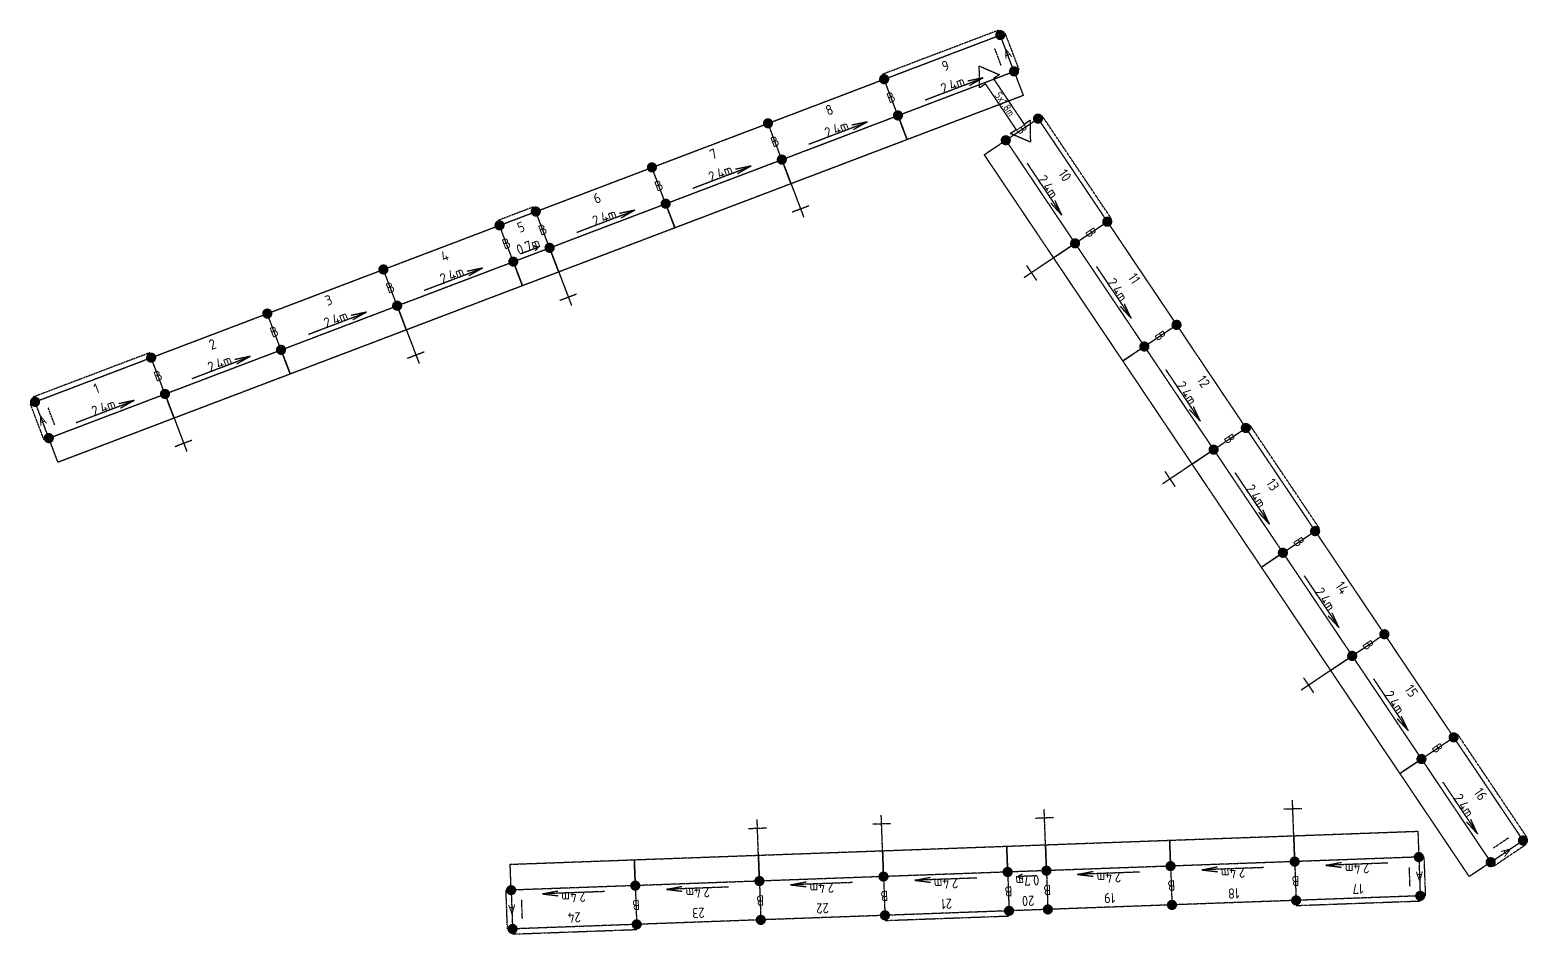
# Model space of a CAD drawing. Header units: millimetres. Extents: x 41901 to 106771, y -5832 to 21861.
# Drawn here: x 41901 to 71317, y -329 to 17418 of the extents above; entities that cross this region are included whole.
import ezdxf
from ezdxf.enums import TextEntityAlignment as Align

# ---------------------------------------------------------------- set-up
doc = ezdxf.new("R2010")
doc.units = ezdxf.units.MM
doc.linetypes.add('KwikScaf_DASHED', pattern=[3.75, 2.5, -1.25])
doc.linetypes.add('KwikScaf_Line', pattern=[1, 1, 0])
doc.layers.add('KwikScaf Schematic', color=7, linetype='CONTINUOUS')
doc.styles.add('KwikScaf ISO', font='isocp.shx')

msp = doc.modelspace()

# ---------------------------------------------------------------- linework, layer by layer
at = {"layer": 'KwikScaf Schematic', "color": 3, "linetype": 'KwikScaf_DASHED'}
for p, q in [((60918, 17411), (58638, 16545)), ((61047, 17353), (61318, 16641)), ((60838, 17060), (60966, 16721)), ((63138, 13709), (61777, 15733)), ((44246, 11078), (41965, 10212)), ((42178, 9371), (41907, 10083)), ((42387, 9664), (42259, 10003)), ((67219, 7636), (65858, 9660)), ((71300, 1563), (69939, 3587)), ((70939, 1561), (70639, 1359)), ((69272, 1185), (69300, 424)), ((71273, 1424), (70640, 999)), ((68980, 974), (68993, 613)), ((51277, -233), (51249, 529)), ((51570, -22), (51556, 340)), ((66766, 231), (69204, 320)), ((58693, -63), (61130, 26)), ((51381, -329), (53818, -240))]:
    msp.add_line(p, q, dxfattribs=at)
at = {"layer": 'KwikScaf Schematic', "color": 3, "linetype": 'KwikScaf_Line'}
for p, q in [((58674, 16452), (60954, 17318)), ((61224, 16605), (60954, 17318)), ((58944, 15739), (61224, 16605)), ((59480, 16045), (60621, 16478)), ((60621, 16478), (60319, 16414)), ((60621, 16478), (60352, 16325)), ((61224, 16605), (61405, 16130)), ((56394, 15585), (58674, 16452)), ((58944, 15739), (58674, 16452)), ((61405, 16130), (59125, 15264)), ((56664, 14873), (58944, 15739)), ((57200, 15179), (58340, 15612)), ((58340, 15612), (58039, 15548)), ((58340, 15612), (58072, 15459)), ((58944, 15739), (59125, 15264)), ((59125, 15264), (58944, 15739)), ((61062, 15253), (61694, 15678)), ((61694, 15678), (63055, 13653)), ((54114, 14719), (56394, 15585)), ((56664, 14873), (56394, 15585)), ((59125, 15264), (56845, 14398)), ((60640, 14969), (61062, 15253)), ((61062, 15253), (62422, 13228)), ((51834, 13853), (54114, 14719)), ((54384, 14007), (54114, 14719)), ((54384, 14007), (56664, 14873)), ((54920, 14313), (56060, 14746)), ((56060, 14746), (55758, 14682)), ((56060, 14746), (55792, 14593)), ((56664, 14873), (56845, 14398)), ((56845, 14398), (56664, 14873)), ((62001, 12945), (60640, 14969)), ((61481, 14800), (62161, 13787)), ((56845, 14398), (54565, 13532)), ((56845, 14398), (57093, 13744)), ((52104, 13141), (54384, 14007)), ((52640, 13447), (53780, 13880)), ((53780, 13880), (53478, 13816)), ((53780, 13880), (53512, 13727)), ((54384, 14007), (54565, 13532)), ((54565, 13532), (54384, 14007)), ((56867, 13845), (57195, 13970)), ((62161, 13787), (61952, 14014)), ((62161, 13787), (62031, 14067)), ((48841, 12717), (51121, 13583)), ((51392, 12870), (51121, 13583)), ((54565, 13532), (52284, 12666)), ((62422, 13228), (63055, 13653)), ((63055, 13653), (64415, 11629)), ((52284, 12666), (52104, 13141)), ((62001, 12945), (61420, 12554)), ((62422, 13228), (62001, 12945)), ((62001, 12945), (62422, 13228)), ((63361, 10921), (62001, 12945)), ((62422, 13228), (63783, 11204)), ((46561, 11851), (48841, 12717)), ((49112, 12004), (48841, 12717)), ((49112, 12004), (51392, 12870)), ((49648, 12310), (50788, 12743)), ((50788, 12743), (50486, 12679)), ((50788, 12743), (50520, 12590)), ((51392, 12870), (51572, 12396)), ((61467, 12797), (61662, 12507)), ((62841, 12775), (63522, 11763)), ((51572, 12396), (49292, 11529)), ((44281, 10985), (46561, 11851)), ((46832, 11138), (46561, 11851)), ((46832, 11138), (49112, 12004)), ((47368, 11444), (48508, 11877)), ((48508, 11877), (48206, 11813)), ((48508, 11877), (48240, 11724)), ((49112, 12004), (49292, 11529)), ((49292, 11529), (49112, 12004)), ((63522, 11763), (63312, 11990)), ((63522, 11763), (63391, 12043)), ((49292, 11529), (47012, 10663)), ((49292, 11529), (49541, 10875)), ((63783, 11204), (64415, 11629)), ((64415, 11629), (65775, 9604)), ((63783, 11204), (63361, 10921)), ((63361, 10921), (63783, 11204)), ((63783, 11204), (65143, 9179)), ((42001, 10119), (44281, 10985)), ((44552, 10272), (44281, 10985)), ((44552, 10272), (46832, 11138)), ((45088, 10578), (46228, 11011)), ((46228, 11011), (45926, 10947)), ((46228, 11011), (45960, 10858)), ((46832, 11138), (47012, 10663)), ((47012, 10663), (46832, 11138)), ((49315, 10977), (49642, 11101)), ((64721, 8896), (63361, 10921)), ((47012, 10663), (44732, 9797)), ((64202, 10751), (64882, 9739)), ((42272, 9406), (42001, 10119)), ((42272, 9406), (44552, 10272)), ((42808, 9712), (43948, 10145)), ((43948, 10145), (43646, 10081)), ((43948, 10145), (43680, 9992)), ((44552, 10272), (44732, 9797)), ((44732, 9797), (44552, 10272)), ((64882, 9739), (64751, 10018)), ((44732, 9797), (42452, 8931)), ((44732, 9797), (44981, 9143)), ((64882, 9739), (64672, 9965)), ((65143, 9179), (65775, 9604)), ((65775, 9604), (67136, 7580)), ((42452, 8931), (42272, 9406)), ((44755, 9244), (45082, 9369)), ((65143, 9179), (64721, 8896)), ((64721, 8896), (65143, 9179)), ((65143, 9179), (66503, 7155)), ((64721, 8896), (64140, 8506)), ((66082, 6872), (64721, 8896)), ((64188, 8749), (64383, 8458)), ((65562, 8726), (66242, 7714)), ((66242, 7714), (66112, 7994)), ((66242, 7714), (66033, 7941)), ((66503, 7155), (67136, 7580)), ((67136, 7580), (68496, 5556)), ((66503, 7155), (66082, 6872)), ((66082, 6872), (66503, 7155)), ((66503, 7155), (67864, 5131)), ((67442, 4847), (66082, 6872)), ((66922, 6702), (67603, 5690)), ((67603, 5690), (67393, 5916)), ((67603, 5690), (67472, 5970)), ((67864, 5131), (68496, 5556)), ((68496, 5556), (69856, 3531)), ((67864, 5131), (67442, 4847)), ((67442, 4847), (67864, 5131)), ((67864, 5131), (69224, 3106)), ((67442, 4847), (66861, 4457)), ((68802, 2823), (67442, 4847)), ((66909, 4700), (67104, 4409)), ((68283, 4678), (68963, 3666)), ((68963, 3666), (68753, 3892)), ((68963, 3666), (68832, 3945)), ((69224, 3106), (69856, 3531)), ((69856, 3531), (71217, 1507)), ((69224, 3106), (68802, 2823)), ((68802, 2823), (69224, 3106)), ((69224, 3106), (70584, 1082)), ((70163, 799), (68802, 2823)), ((69643, 2653), (70323, 1641)), ((61842, 1423), (61816, 2122)), ((66872, 2131), (66523, 2119)), ((66717, 1600), (66691, 2300)), ((56205, 1218), (56180, 1917)), ((58799, 1837), (58449, 1825)), ((58643, 1306), (58617, 2006)), ((61998, 1954), (61648, 1941)), ((70323, 1641), (70114, 1868)), ((70323, 1641), (70193, 1921)), ((56361, 1749), (56011, 1736)), ((61842, 1423), (64279, 1512)), ((64279, 1512), (66717, 1600)), ((64298, 1004), (64279, 1512)), ((64279, 1512), (64298, 1004)), ((66717, 1600), (69154, 1689)), ((66735, 1093), (66717, 1600)), ((66717, 1600), (66735, 1093)), ((69154, 1689), (69172, 1182)), ((70584, 1082), (71217, 1507)), ((53768, 1129), (56205, 1218)), ((56205, 1218), (58643, 1306)), ((56224, 710), (56205, 1218)), ((56205, 1218), (56224, 710)), ((58643, 1306), (61080, 1395)), ((58661, 799), (58643, 1306)), ((58643, 1306), (58661, 799)), ((61080, 1395), (61099, 888)), ((61860, 915), (61842, 1423)), ((69172, 1182), (66735, 1093)), ((69172, 1182), (69200, 420)), ((51331, 1040), (53768, 1129)), ((51349, 533), (51331, 1040)), ((53787, 621), (53768, 1129)), ((53768, 1129), (53787, 621)), ((61099, 888), (58661, 799)), ((64298, 1004), (61860, 915)), ((61860, 915), (61888, 154)), ((62473, 842), (62776, 901)), ((63692, 887), (62473, 842)), ((66735, 1093), (64298, 1004)), ((64298, 1004), (64325, 243)), ((64910, 931), (65213, 990)), ((66129, 975), (64910, 931)), ((64910, 931), (65217, 895)), ((66735, 1093), (66763, 331)), ((67348, 1020), (67651, 1078)), ((68567, 1064), (67348, 1020)), ((67348, 1020), (67654, 983)), ((70584, 1082), (70163, 799)), ((53787, 621), (51349, 533)), ((56224, 710), (53787, 621)), ((53787, 621), (53814, -140)), ((54399, 548), (54702, 607)), ((55618, 593), (54399, 548)), ((58661, 799), (56224, 710)), ((56224, 710), (56252, -51)), ((56837, 637), (57140, 696)), ((58055, 681), (56837, 637)), ((56837, 637), (57143, 601)), ((58661, 799), (58689, 37)), ((59274, 726), (59577, 784)), ((60493, 770), (59274, 726)), ((59274, 726), (59581, 689)), ((62473, 842), (62779, 806)), ((51349, 533), (51377, -229)), ((51962, 460), (52265, 518)), ((53181, 504), (51962, 460)), ((51962, 460), (52268, 423)), ((54399, 548), (54706, 512)), ((66763, 331), (64325, 243)), ((69200, 420), (66763, 331)), ((58689, 37), (56252, -51)), ((61126, 126), (58689, 37)), ((64325, 243), (61888, 154)), ((53814, -140), (51377, -229)), ((56252, -51), (53814, -140))]:
    msp.add_line(p, q, dxfattribs=at)
at = {"layer": 'KwikScaf Schematic', "color": 5, "linetype": 'KwikScaf_Line'}
for p, q in [((60549, 16281), (60541, 16710)), ((60541, 16710), (60936, 16541)), ((60936, 16541), (60819, 16463)), ((60665, 16359), (60549, 16281)), ((61267, 15463), (60665, 16359)), ((60819, 16463), (61422, 15567)), ((61422, 15567), (61538, 15645)), ((61538, 15645), (61545, 15216)), ((61151, 15385), (61267, 15463)), ((61545, 15216), (61151, 15385))]:
    msp.add_line(p, q, dxfattribs=at)
at = {"layer": 'KwikScaf Schematic', "color": 4, "linetype": 'KwikScaf_DASHED'}
msp.add_line((51798, 13947), (51086, 13676), dxfattribs=at)
at = {"layer": 'KwikScaf Schematic', "color": 4, "linetype": 'KwikScaf_Line'}
for p, q in [((51121, 13583), (51834, 13853)), ((52104, 13141), (51834, 13853)), ((51392, 12870), (52104, 13141)), ((51536, 13027), (51892, 13162)), ((51892, 13162), (51786, 13173)), ((51892, 13162), (51820, 13084)), ((52104, 13141), (52284, 12666)), ((51572, 12396), (51392, 12870)), ((52284, 12666), (51572, 12396)), ((52284, 12666), (52533, 12012)), ((52307, 12113), (52635, 12237)), ((61080, 1395), (61842, 1423)), ((61099, 888), (61080, 1395)), ((61842, 1423), (61860, 915)), ((61860, 915), (61099, 888)), ((61099, 888), (61126, 126)), ((61293, 799), (61386, 850)), ((61673, 813), (61293, 799)), ((61293, 799), (61389, 755)), ((61888, 154), (61126, 126))]:
    msp.add_line(p, q, dxfattribs=at)
at = {"layer": 'KwikScaf Schematic', "color": 3, "linetype": 'KwikScaf_Line'}
for points in [[(60936, 17364, 100, 100, -0.198912), (60974, 17363, 100, 100, -0.198912), (61001, 17335, 100, 100, -0.198912), (60999, 17297, 100, 100, -0.198912), (60972, 17271, 100, 100, -0.198912), (60933, 17272, 100, 100, -0.198912), (60907, 17300, 100, 100, -0.198912), (60908, 17338, 100, 100, -0.198912)], [(58656, 16498, 100, 100, -0.198912), (58694, 16497, 100, 100, -0.198912), (58720, 16469, 100, 100, -0.198912), (58719, 16431, 100, 100, -0.198912), (58691, 16405, 100, 100, -0.198912), (58653, 16406, 100, 100, -0.198912), (58627, 16434, 100, 100, -0.198912), (58628, 16472, 100, 100, -0.198912)], [(58656, 16498, 100, 100, -0.198912), (58694, 16497, 100, 100, -0.198912), (58720, 16469, 100, 100, -0.198912), (58719, 16431, 100, 100, -0.198912), (58691, 16405, 100, 100, -0.198912), (58653, 16406, 100, 100, -0.198912), (58627, 16434, 100, 100, -0.198912), (58628, 16472, 100, 100, -0.198912)], [(61207, 16652, 100, 100, -0.198912), (61245, 16651, 100, 100, -0.198912), (61271, 16623, 100, 100, -0.198912), (61270, 16585, 100, 100, -0.198912), (61242, 16558, 100, 100, -0.198912), (61204, 16560, 100, 100, -0.198912), (61178, 16587, 100, 100, -0.198912), (61179, 16626, 100, 100, -0.198912)], [(56376, 15632, 100, 100, -0.198912), (56414, 15631, 100, 100, -0.198912), (56440, 15603, 100, 100, -0.198912), (56439, 15565, 100, 100, -0.198912), (56411, 15539, 100, 100, -0.198912), (56373, 15540, 100, 100, -0.198912), (56347, 15568, 100, 100, -0.198912), (56348, 15606, 100, 100, -0.198912)], [(56376, 15632, 100, 100, -0.198912), (56414, 15631, 100, 100, -0.198912), (56440, 15603, 100, 100, -0.198912), (56439, 15565, 100, 100, -0.198912), (56411, 15539, 100, 100, -0.198912), (56373, 15540, 100, 100, -0.198912), (56347, 15568, 100, 100, -0.198912), (56348, 15606, 100, 100, -0.198912)], [(58927, 15786, 100, 100, -0.198912), (58965, 15785, 100, 100, -0.198912), (58991, 15757, 100, 100, -0.198912), (58990, 15719, 100, 100, -0.198912), (58962, 15692, 100, 100, -0.198912), (58924, 15694, 100, 100, -0.198912), (58898, 15721, 100, 100, -0.198912), (58899, 15760, 100, 100, -0.198912)], [(61736, 15706, 100, 100, -0.198912), (61743, 15668, 100, 100, -0.198912), (61722, 15636, 100, 100, -0.198912), (61685, 15629, 100, 100, -0.198912), (61653, 15650, 100, 100, -0.198912), (61645, 15687, 100, 100, -0.198912), (61666, 15719, 100, 100, -0.198912), (61704, 15727, 100, 100, -0.198912)], [(54096, 14766, 100, 100, -0.198912), (54134, 14765, 100, 100, -0.198912), (54160, 14737, 100, 100, -0.198912), (54159, 14699, 100, 100, -0.198912), (54131, 14673, 100, 100, -0.198912), (54093, 14674, 100, 100, -0.198912), (54067, 14702, 100, 100, -0.198912), (54068, 14740, 100, 100, -0.198912)], [(54096, 14766, 100, 100, -0.198912), (54134, 14765, 100, 100, -0.198912), (54160, 14737, 100, 100, -0.198912), (54159, 14699, 100, 100, -0.198912), (54131, 14673, 100, 100, -0.198912), (54093, 14674, 100, 100, -0.198912), (54067, 14702, 100, 100, -0.198912), (54068, 14740, 100, 100, -0.198912)], [(56646, 14920, 100, 100, -0.198912), (56685, 14919, 100, 100, -0.198912), (56711, 14891, 100, 100, -0.198912), (56710, 14853, 100, 100, -0.198912), (56682, 14826, 100, 100, -0.198912), (56644, 14828, 100, 100, -0.198912), (56617, 14855, 100, 100, -0.198912), (56619, 14894, 100, 100, -0.198912)], [(51816, 13900, 100, 100, -0.198912), (51854, 13899, 100, 100, -0.198912), (51880, 13871, 100, 100, -0.198912), (51879, 13833, 100, 100, -0.198912), (51851, 13807, 100, 100, -0.198912), (51813, 13808, 100, 100, -0.198912), (51787, 13836, 100, 100, -0.198912), (51788, 13874, 100, 100, -0.198912)], [(54366, 14054, 100, 100, -0.198912), (54405, 14053, 100, 100, -0.198912), (54431, 14025, 100, 100, -0.198912), (54430, 13987, 100, 100, -0.198912), (54402, 13960, 100, 100, -0.198912), (54364, 13961, 100, 100, -0.198912), (54337, 13989, 100, 100, -0.198912), (54339, 14028, 100, 100, -0.198912)], [(51103, 13630, 100, 100, -0.198912), (51142, 13628, 100, 100, -0.198912), (51168, 13601, 100, 100, -0.198912), (51167, 13562, 100, 100, -0.198912), (51139, 13536, 100, 100, -0.198912), (51101, 13537, 100, 100, -0.198912), (51074, 13565, 100, 100, -0.198912), (51076, 13603, 100, 100, -0.198912)], [(63096, 13681, 100, 100, -0.198912), (63104, 13644, 100, 100, -0.198912), (63083, 13612, 100, 100, -0.198912), (63045, 13604, 100, 100, -0.198912), (63013, 13625, 100, 100, -0.198912), (63006, 13663, 100, 100, -0.198912), (63027, 13695, 100, 100, -0.198912), (63064, 13702, 100, 100, -0.198912)], [(63096, 13681, 100, 100, -0.198912), (63104, 13644, 100, 100, -0.198912), (63083, 13612, 100, 100, -0.198912), (63045, 13604, 100, 100, -0.198912), (63013, 13625, 100, 100, -0.198912), (63006, 13663, 100, 100, -0.198912), (63027, 13695, 100, 100, -0.198912), (63064, 13702, 100, 100, -0.198912)], [(62464, 13256, 100, 100, -0.198912), (62471, 13219, 100, 100, -0.198912), (62450, 13187, 100, 100, -0.198912), (62413, 13179, 100, 100, -0.198912), (62381, 13200, 100, 100, -0.198912), (62373, 13238, 100, 100, -0.198912), (62394, 13270, 100, 100, -0.198912), (62432, 13277, 100, 100, -0.198912)], [(51374, 12917, 100, 100, -0.198912), (51412, 12916, 100, 100, -0.198912), (51439, 12888, 100, 100, -0.198912), (51437, 12850, 100, 100, -0.198912), (51410, 12824, 100, 100, -0.198912), (51371, 12825, 100, 100, -0.198912), (51345, 12853, 100, 100, -0.198912), (51346, 12891, 100, 100, -0.198912)], [(48823, 12763, 100, 100, -0.198912), (48862, 12762, 100, 100, -0.198912), (48888, 12734, 100, 100, -0.198912), (48887, 12696, 100, 100, -0.198912), (48859, 12670, 100, 100, -0.198912), (48821, 12671, 100, 100, -0.198912), (48794, 12699, 100, 100, -0.198912), (48796, 12737, 100, 100, -0.198912)], [(48823, 12763, 100, 100, -0.198912), (48862, 12762, 100, 100, -0.198912), (48888, 12734, 100, 100, -0.198912), (48887, 12696, 100, 100, -0.198912), (48859, 12670, 100, 100, -0.198912), (48821, 12671, 100, 100, -0.198912), (48794, 12699, 100, 100, -0.198912), (48796, 12737, 100, 100, -0.198912)], [(49094, 12051, 100, 100, -0.198912), (49132, 12050, 100, 100, -0.198912), (49158, 12022, 100, 100, -0.198912), (49157, 11984, 100, 100, -0.198912), (49129, 11958, 100, 100, -0.198912), (49091, 11959, 100, 100, -0.198912), (49065, 11987, 100, 100, -0.198912), (49066, 12025, 100, 100, -0.198912)], [(46543, 11897, 100, 100, -0.198912), (46582, 11896, 100, 100, -0.198912), (46608, 11868, 100, 100, -0.198912), (46607, 11830, 100, 100, -0.198912), (46579, 11804, 100, 100, -0.198912), (46541, 11805, 100, 100, -0.198912), (46514, 11833, 100, 100, -0.198912), (46515, 11871, 100, 100, -0.198912)], [(46543, 11897, 100, 100, -0.198912), (46582, 11896, 100, 100, -0.198912), (46608, 11868, 100, 100, -0.198912), (46607, 11830, 100, 100, -0.198912), (46579, 11804, 100, 100, -0.198912), (46541, 11805, 100, 100, -0.198912), (46514, 11833, 100, 100, -0.198912), (46515, 11871, 100, 100, -0.198912)], [(64457, 11657, 100, 100, -0.198912), (64464, 11619, 100, 100, -0.198912), (64443, 11587, 100, 100, -0.198912), (64405, 11580, 100, 100, -0.198912), (64374, 11601, 100, 100, -0.198912), (64366, 11638, 100, 100, -0.198912), (64387, 11670, 100, 100, -0.198912), (64425, 11678, 100, 100, -0.198912)], [(64457, 11657, 100, 100, -0.198912), (64464, 11619, 100, 100, -0.198912), (64443, 11587, 100, 100, -0.198912), (64405, 11580, 100, 100, -0.198912), (64374, 11601, 100, 100, -0.198912), (64366, 11638, 100, 100, -0.198912), (64387, 11670, 100, 100, -0.198912), (64425, 11678, 100, 100, -0.198912)], [(46814, 11185, 100, 100, -0.198912), (46852, 11184, 100, 100, -0.198912), (46878, 11156, 100, 100, -0.198912), (46877, 11118, 100, 100, -0.198912), (46849, 11092, 100, 100, -0.198912), (46811, 11093, 100, 100, -0.198912), (46785, 11121, 100, 100, -0.198912), (46786, 11159, 100, 100, -0.198912)], [(63824, 11232, 100, 100, -0.198912), (63832, 11194, 100, 100, -0.198912), (63810, 11162, 100, 100, -0.198912), (63773, 11155, 100, 100, -0.198912), (63741, 11176, 100, 100, -0.198912), (63734, 11213, 100, 100, -0.198912), (63755, 11245, 100, 100, -0.198912), (63792, 11253, 100, 100, -0.198912)], [(44263, 11031, 100, 100, -0.198912), (44302, 11030, 100, 100, -0.198912), (44328, 11002, 100, 100, -0.198912), (44327, 10964, 100, 100, -0.198912), (44299, 10938, 100, 100, -0.198912), (44261, 10939, 100, 100, -0.198912), (44234, 10967, 100, 100, -0.198912), (44235, 11005, 100, 100, -0.198912)], [(44263, 11031, 100, 100, -0.198912), (44302, 11030, 100, 100, -0.198912), (44328, 11002, 100, 100, -0.198912), (44327, 10964, 100, 100, -0.198912), (44299, 10938, 100, 100, -0.198912), (44261, 10939, 100, 100, -0.198912), (44234, 10967, 100, 100, -0.198912), (44235, 11005, 100, 100, -0.198912)], [(44534, 10319, 100, 100, -0.198912), (44572, 10318, 100, 100, -0.198912), (44598, 10290, 100, 100, -0.198912), (44597, 10252, 100, 100, -0.198912), (44569, 10226, 100, 100, -0.198912), (44531, 10227, 100, 100, -0.198912), (44505, 10254, 100, 100, -0.198912), (44506, 10293, 100, 100, -0.198912)], [(41983, 10165, 100, 100, -0.198912), (42021, 10164, 100, 100, -0.198912), (42048, 10136, 100, 100, -0.198912), (42047, 10098, 100, 100, -0.198912), (42019, 10072, 100, 100, -0.198912), (41980, 10073, 100, 100, -0.198912), (41954, 10101, 100, 100, -0.198912), (41955, 10139, 100, 100, -0.198912)], [(65817, 9632, 100, 100, -0.198912), (65824, 9595, 100, 100, -0.198912), (65803, 9563, 100, 100, -0.198912), (65766, 9555, 100, 100, -0.198912), (65734, 9577, 100, 100, -0.198912), (65726, 9614, 100, 100, -0.198912), (65748, 9646, 100, 100, -0.198912), (65785, 9654, 100, 100, -0.198912)], [(65817, 9632, 100, 100, -0.198912), (65824, 9595, 100, 100, -0.198912), (65803, 9563, 100, 100, -0.198912), (65766, 9555, 100, 100, -0.198912), (65734, 9577, 100, 100, -0.198912), (65726, 9614, 100, 100, -0.198912), (65748, 9646, 100, 100, -0.198912), (65785, 9654, 100, 100, -0.198912)], [(65184, 9207, 100, 100, -0.198912), (65192, 9170, 100, 100, -0.198912), (65171, 9138, 100, 100, -0.198912), (65133, 9130, 100, 100, -0.198912), (65101, 9152, 100, 100, -0.198912), (65094, 9189, 100, 100, -0.198912), (65115, 9221, 100, 100, -0.198912), (65153, 9229, 100, 100, -0.198912)], [(67177, 7608, 100, 100, -0.198912), (67185, 7570, 100, 100, -0.198912), (67164, 7539, 100, 100, -0.198912), (67126, 7531, 100, 100, -0.198912), (67094, 7552, 100, 100, -0.198912), (67087, 7590, 100, 100, -0.198912), (67108, 7622, 100, 100, -0.198912), (67145, 7629, 100, 100, -0.198912)], [(67177, 7608, 100, 100, -0.198912), (67185, 7570, 100, 100, -0.198912), (67164, 7539, 100, 100, -0.198912), (67126, 7531, 100, 100, -0.198912), (67094, 7552, 100, 100, -0.198912), (67087, 7590, 100, 100, -0.198912), (67108, 7622, 100, 100, -0.198912), (67145, 7629, 100, 100, -0.198912)], [(66545, 7183, 100, 100, -0.198912), (66552, 7145, 100, 100, -0.198912), (66531, 7114, 100, 100, -0.198912), (66494, 7106, 100, 100, -0.198912), (66462, 7127, 100, 100, -0.198912), (66454, 7165, 100, 100, -0.198912), (66475, 7197, 100, 100, -0.198912), (66513, 7204, 100, 100, -0.198912)], [(68538, 5584, 100, 100, -0.198912), (68545, 5546, 100, 100, -0.198912), (68524, 5514, 100, 100, -0.198912), (68487, 5507, 100, 100, -0.198912), (68455, 5528, 100, 100, -0.198912), (68447, 5565, 100, 100, -0.198912), (68468, 5597, 100, 100, -0.198912), (68506, 5605, 100, 100, -0.198912)], [(68538, 5584, 100, 100, -0.198912), (68545, 5546, 100, 100, -0.198912), (68524, 5514, 100, 100, -0.198912), (68487, 5507, 100, 100, -0.198912), (68455, 5528, 100, 100, -0.198912), (68447, 5565, 100, 100, -0.198912), (68468, 5597, 100, 100, -0.198912), (68506, 5605, 100, 100, -0.198912)], [(67905, 5159, 100, 100, -0.198912), (67913, 5121, 100, 100, -0.198912), (67892, 5089, 100, 100, -0.198912), (67854, 5082, 100, 100, -0.198912), (67822, 5103, 100, 100, -0.198912), (67815, 5140, 100, 100, -0.198912), (67836, 5172, 100, 100, -0.198912), (67873, 5180, 100, 100, -0.198912)], [(69898, 3559, 100, 100, -0.198912), (69906, 3522, 100, 100, -0.198912), (69884, 3490, 100, 100, -0.198912), (69847, 3482, 100, 100, -0.198912), (69815, 3503, 100, 100, -0.198912), (69807, 3541, 100, 100, -0.198912), (69829, 3573, 100, 100, -0.198912), (69866, 3580, 100, 100, -0.198912)], [(69898, 3559, 100, 100, -0.198912), (69906, 3522, 100, 100, -0.198912), (69884, 3490, 100, 100, -0.198912), (69847, 3482, 100, 100, -0.198912), (69815, 3503, 100, 100, -0.198912), (69807, 3541, 100, 100, -0.198912), (69829, 3573, 100, 100, -0.198912), (69866, 3580, 100, 100, -0.198912)], [(69266, 3134, 100, 100, -0.198912), (69273, 3097, 100, 100, -0.198912), (69252, 3065, 100, 100, -0.198912), (69214, 3057, 100, 100, -0.198912), (69183, 3078, 100, 100, -0.198912), (69175, 3116, 100, 100, -0.198912), (69196, 3148, 100, 100, -0.198912), (69234, 3155, 100, 100, -0.198912)], [(71258, 1535, 100, 100, -0.198912), (71266, 1497, 100, 100, -0.198912), (71245, 1465, 100, 100, -0.198912), (71207, 1458, 100, 100, -0.198912), (71175, 1479, 100, 100, -0.198912), (71168, 1517, 100, 100, -0.198912), (71189, 1548, 100, 100, -0.198912), (71226, 1556, 100, 100, -0.198912)], [(66737, 1043, 100, 100, -0.198912), (66701, 1056, 100, 100, -0.198912), (66685, 1091, 100, 100, -0.198912), (66698, 1127, 100, 100, -0.198912), (66733, 1143, 100, 100, -0.198912), (66769, 1129, 100, 100, -0.198912), (66785, 1095, 100, 100, -0.198912), (66772, 1059, 100, 100, -0.198912)], [(70626, 1110, 100, 100, -0.198912), (70633, 1072, 100, 100, -0.198912), (70612, 1040, 100, 100, -0.198912), (70575, 1033, 100, 100, -0.198912), (70543, 1054, 100, 100, -0.198912), (70535, 1092, 100, 100, -0.198912), (70556, 1123, 100, 100, -0.198912), (70594, 1131, 100, 100, -0.198912)], [(58663, 749, 100, 100, -0.198912), (58627, 762, 100, 100, -0.198912), (58611, 797, 100, 100, -0.198912), (58625, 833, 100, 100, -0.198912), (58660, 849, 100, 100, -0.198912), (58695, 835, 100, 100, -0.198912), (58711, 801, 100, 100, -0.198912), (58698, 765, 100, 100, -0.198912)], [(61862, 865, 100, 100, -0.198912), (61826, 879, 100, 100, -0.198912), (61810, 913, 100, 100, -0.198912), (61824, 949, 100, 100, -0.198912), (61858, 965, 100, 100, -0.198912), (61894, 952, 100, 100, -0.198912), (61910, 917, 100, 100, -0.198912), (61897, 881, 100, 100, -0.198912)], [(64299, 954, 100, 100, -0.198912), (64264, 967, 100, 100, -0.198912), (64248, 1002, 100, 100, -0.198912), (64261, 1038, 100, 100, -0.198912), (64296, 1054, 100, 100, -0.198912), (64332, 1041, 100, 100, -0.198912), (64348, 1006, 100, 100, -0.198912), (64334, 970, 100, 100, -0.198912)], [(51351, 483, 100, 100, -0.198912), (51315, 496, 100, 100, -0.198912), (51299, 531, 100, 100, -0.198912), (51313, 567, 100, 100, -0.198912), (51347, 582, 100, 100, -0.198912), (51383, 569, 100, 100, -0.198912), (51399, 534, 100, 100, -0.198912), (51386, 498, 100, 100, -0.198912)], [(53788, 571, 100, 100, -0.198912), (53753, 585, 100, 100, -0.198912), (53737, 619, 100, 100, -0.198912), (53750, 655, 100, 100, -0.198912), (53785, 671, 100, 100, -0.198912), (53821, 658, 100, 100, -0.198912), (53837, 623, 100, 100, -0.198912), (53823, 587, 100, 100, -0.198912)], [(56226, 660, 100, 100, -0.198912), (56190, 673, 100, 100, -0.198912), (56174, 708, 100, 100, -0.198912), (56187, 744, 100, 100, -0.198912), (56222, 760, 100, 100, -0.198912), (56258, 747, 100, 100, -0.198912), (56274, 712, 100, 100, -0.198912), (56261, 676, 100, 100, -0.198912)], [(64327, 193, 100, 100, -0.198912), (64291, 206, 100, 100, -0.198912), (64275, 241, 100, 100, -0.198912), (64289, 277, 100, 100, -0.198912), (64324, 293, 100, 100, -0.198912), (64359, 279, 100, 100, -0.198912), (64375, 244, 100, 100, -0.198912), (64362, 208, 100, 100, -0.198912)], [(64327, 193, 100, 100, -0.198912), (64291, 206, 100, 100, -0.198912), (64275, 241, 100, 100, -0.198912), (64289, 277, 100, 100, -0.198912), (64324, 293, 100, 100, -0.198912), (64359, 279, 100, 100, -0.198912), (64375, 244, 100, 100, -0.198912), (64362, 208, 100, 100, -0.198912)], [(66765, 281, 100, 100, -0.198912), (66729, 295, 100, 100, -0.198912), (66713, 329, 100, 100, -0.198912), (66726, 365, 100, 100, -0.198912), (66761, 381, 100, 100, -0.198912), (66797, 368, 100, 100, -0.198912), (66813, 333, 100, 100, -0.198912), (66799, 297, 100, 100, -0.198912)], [(66765, 281, 100, 100, -0.198912), (66729, 295, 100, 100, -0.198912), (66713, 329, 100, 100, -0.198912), (66726, 365, 100, 100, -0.198912), (66761, 381, 100, 100, -0.198912), (66797, 368, 100, 100, -0.198912), (66813, 333, 100, 100, -0.198912), (66799, 297, 100, 100, -0.198912)], [(69202, 370, 100, 100, -0.198912), (69166, 383, 100, 100, -0.198912), (69150, 418, 100, 100, -0.198912), (69163, 454, 100, 100, -0.198912), (69198, 470, 100, 100, -0.198912), (69234, 457, 100, 100, -0.198912), (69250, 422, 100, 100, -0.198912), (69237, 386, 100, 100, -0.198912)], [(56254, -101, 100, 100, -0.198912), (56218, -88, 100, 100, -0.198912), (56202, -53, 100, 100, -0.198912), (56215, -17, 100, 100, -0.198912), (56250, -1, 100, 100, -0.198912), (56286, -15, 100, 100, -0.198912), (56302, -50, 100, 100, -0.198912), (56288, -86, 100, 100, -0.198912)], [(56254, -101, 100, 100, -0.198912), (56218, -88, 100, 100, -0.198912), (56202, -53, 100, 100, -0.198912), (56215, -17, 100, 100, -0.198912), (56250, -1, 100, 100, -0.198912), (56286, -15, 100, 100, -0.198912), (56302, -50, 100, 100, -0.198912), (56288, -86, 100, 100, -0.198912)], [(58691, -13, 100, 100, -0.198912), (58655, 1, 100, 100, -0.198912), (58639, 35, 100, 100, -0.198912), (58652, 71, 100, 100, -0.198912), (58687, 87, 100, 100, -0.198912), (58723, 74, 100, 100, -0.198912), (58739, 39, 100, 100, -0.198912), (58726, 3, 100, 100, -0.198912)], [(58691, -13, 100, 100, -0.198912), (58655, 1, 100, 100, -0.198912), (58639, 35, 100, 100, -0.198912), (58652, 71, 100, 100, -0.198912), (58687, 87, 100, 100, -0.198912), (58723, 74, 100, 100, -0.198912), (58739, 39, 100, 100, -0.198912), (58726, 3, 100, 100, -0.198912)], [(61128, 76, 100, 100, -0.198912), (61092, 89, 100, 100, -0.198912), (61076, 124, 100, 100, -0.198912), (61090, 160, 100, 100, -0.198912), (61125, 176, 100, 100, -0.198912), (61161, 163, 100, 100, -0.198912), (61176, 128, 100, 100, -0.198912), (61163, 92, 100, 100, -0.198912)], [(61890, 104, 100, 100, -0.198912), (61854, 117, 100, 100, -0.198912), (61838, 152, 100, 100, -0.198912), (61851, 188, 100, 100, -0.198912), (61886, 204, 100, 100, -0.198912), (61922, 190, 100, 100, -0.198912), (61938, 156, 100, 100, -0.198912), (61925, 120, 100, 100, -0.198912)], [(51379, -279, 100, 100, -0.198912), (51343, -266, 100, 100, -0.198912), (51327, -231, 100, 100, -0.198912), (51340, -195, 100, 100, -0.198912), (51375, -179, 100, 100, -0.198912), (51411, -192, 100, 100, -0.198912), (51427, -227, 100, 100, -0.198912), (51414, -263, 100, 100, -0.198912)], [(53816, -190, 100, 100, -0.198912), (53780, -177, 100, 100, -0.198912), (53764, -142, 100, 100, -0.198912), (53778, -106, 100, 100, -0.198912), (53812, -90, 100, 100, -0.198912), (53848, -104, 100, 100, -0.198912), (53864, -138, 100, 100, -0.198912), (53851, -174, 100, 100, -0.198912)], [(53816, -190, 100, 100, -0.198912), (53780, -177, 100, 100, -0.198912), (53764, -142, 100, 100, -0.198912), (53778, -106, 100, 100, -0.198912), (53812, -90, 100, 100, -0.198912), (53848, -104, 100, 100, -0.198912), (53864, -138, 100, 100, -0.198912), (53851, -174, 100, 100, -0.198912)]]:
    msp.add_lwpolyline(points, format="xyseb", close=True, dxfattribs=at)
at = {"layer": 'KwikScaf Schematic', "color": 3, "linetype": 'KwikScaf_Line', "const_width": 100}
for points in [[(58927, 15786, -0.198912), (58965, 15785, -0.198912), (58991, 15757, -0.198912), (58990, 15719, -0.198912), (58962, 15692, -0.198912), (58924, 15694, -0.198912), (58898, 15721, -0.198912), (58899, 15760, -0.198912)], [(61103, 15281, -0.198912), (61111, 15243, -0.198912), (61090, 15211, -0.198912), (61052, 15204, -0.198912), (61020, 15225, -0.198912), (61013, 15262, -0.198912), (61034, 15294, -0.198912), (61072, 15302, -0.198912)], [(56646, 14920, -0.198912), (56685, 14919, -0.198912), (56711, 14891, -0.198912), (56710, 14853, -0.198912), (56682, 14826, -0.198912), (56644, 14828, -0.198912), (56617, 14855, -0.198912), (56619, 14894, -0.198912)], [(54366, 14054, -0.198912), (54405, 14053, -0.198912), (54431, 14025, -0.198912), (54430, 13987, -0.198912), (54402, 13960, -0.198912), (54364, 13961, -0.198912), (54337, 13989, -0.198912), (54339, 14028, -0.198912)], [(52086, 13188, -0.198912), (52125, 13187, -0.198912), (52151, 13159, -0.198912), (52150, 13120, -0.198912), (52122, 13094, -0.198912), (52084, 13095, -0.198912), (52057, 13123, -0.198912), (52059, 13161, -0.198912)], [(62464, 13256, -0.198912), (62471, 13219, -0.198912), (62450, 13187, -0.198912), (62413, 13179, -0.198912), (62381, 13200, -0.198912), (62373, 13238, -0.198912), (62394, 13270, -0.198912), (62432, 13277, -0.198912)], [(49094, 12051, -0.198912), (49132, 12050, -0.198912), (49158, 12022, -0.198912), (49157, 11984, -0.198912), (49129, 11958, -0.198912), (49091, 11959, -0.198912), (49065, 11987, -0.198912), (49066, 12025, -0.198912)], [(46814, 11185, -0.198912), (46852, 11184, -0.198912), (46878, 11156, -0.198912), (46877, 11118, -0.198912), (46849, 11092, -0.198912), (46811, 11093, -0.198912), (46785, 11121, -0.198912), (46786, 11159, -0.198912)], [(63824, 11232, -0.198912), (63832, 11194, -0.198912), (63810, 11162, -0.198912), (63773, 11155, -0.198912), (63741, 11176, -0.198912), (63734, 11213, -0.198912), (63755, 11245, -0.198912), (63792, 11253, -0.198912)], [(44534, 10319, -0.198912), (44572, 10318, -0.198912), (44598, 10290, -0.198912), (44597, 10252, -0.198912), (44569, 10226, -0.198912), (44531, 10227, -0.198912), (44505, 10254, -0.198912), (44506, 10293, -0.198912)], [(42254, 9453, -0.198912), (42292, 9452, -0.198912), (42318, 9424, -0.198912), (42317, 9386, -0.198912), (42289, 9359, -0.198912), (42251, 9361, -0.198912), (42225, 9388, -0.198912), (42226, 9427, -0.198912)], [(65184, 9207, -0.198912), (65192, 9170, -0.198912), (65171, 9138, -0.198912), (65133, 9130, -0.198912), (65101, 9152, -0.198912), (65094, 9189, -0.198912), (65115, 9221, -0.198912), (65153, 9229, -0.198912)], [(66545, 7183, -0.198912), (66552, 7145, -0.198912), (66531, 7114, -0.198912), (66494, 7106, -0.198912), (66462, 7127, -0.198912), (66454, 7165, -0.198912), (66475, 7197, -0.198912), (66513, 7204, -0.198912)], [(67905, 5159, -0.198912), (67913, 5121, -0.198912), (67892, 5089, -0.198912), (67854, 5082, -0.198912), (67822, 5103, -0.198912), (67815, 5140, -0.198912), (67836, 5172, -0.198912), (67873, 5180, -0.198912)], [(69266, 3134, -0.198912), (69273, 3097, -0.198912), (69252, 3065, -0.198912), (69214, 3057, -0.198912), (69183, 3078, -0.198912), (69175, 3116, -0.198912), (69196, 3148, -0.198912), (69234, 3155, -0.198912)], [(66737, 1043, -0.198912), (66701, 1056, -0.198912), (66685, 1091, -0.198912), (66698, 1127, -0.198912), (66733, 1143, -0.198912), (66769, 1129, -0.198912), (66785, 1095, -0.198912), (66772, 1059, -0.198912)], [(69174, 1132, -0.198912), (69138, 1145, -0.198912), (69122, 1180, -0.198912), (69136, 1216, -0.198912), (69171, 1232, -0.198912), (69206, 1218, -0.198912), (69222, 1183, -0.198912), (69209, 1148, -0.198912)], [(58663, 749, -0.198912), (58627, 762, -0.198912), (58611, 797, -0.198912), (58625, 833, -0.198912), (58660, 849, -0.198912), (58695, 835, -0.198912), (58711, 801, -0.198912), (58698, 765, -0.198912)], [(61101, 838, -0.198912), (61065, 851, -0.198912), (61049, 886, -0.198912), (61062, 922, -0.198912), (61097, 938, -0.198912), (61133, 924, -0.198912), (61149, 889, -0.198912), (61135, 854, -0.198912)], [(64299, 954, -0.198912), (64264, 967, -0.198912), (64248, 1002, -0.198912), (64261, 1038, -0.198912), (64296, 1054, -0.198912), (64332, 1041, -0.198912), (64348, 1006, -0.198912), (64334, 970, -0.198912)], [(53788, 571, -0.198912), (53753, 585, -0.198912), (53737, 619, -0.198912), (53750, 655, -0.198912), (53785, 671, -0.198912), (53821, 658, -0.198912), (53837, 623, -0.198912), (53823, 587, -0.198912)], [(56226, 660, -0.198912), (56190, 673, -0.198912), (56174, 708, -0.198912), (56187, 744, -0.198912), (56222, 760, -0.198912), (56258, 747, -0.198912), (56274, 712, -0.198912), (56261, 676, -0.198912)]]:
    msp.add_lwpolyline(points, format="xyb", close=True, dxfattribs=at)
at = {"layer": 'KwikScaf Schematic', "color": 4, "linetype": 'KwikScaf_Line', "const_width": 100}
for points in [[(51816, 13900, -0.198912), (51854, 13899, -0.198912), (51880, 13871, -0.198912), (51879, 13833, -0.198912), (51851, 13807, -0.198912), (51813, 13808, -0.198912), (51787, 13836, -0.198912), (51788, 13874, -0.198912)], [(51374, 12917, -0.198912), (51412, 12916, -0.198912), (51439, 12888, -0.198912), (51437, 12850, -0.198912), (51410, 12824, -0.198912), (51371, 12825, -0.198912), (51345, 12853, -0.198912), (51346, 12891, -0.198912)], [(61862, 865, -0.198912), (61826, 879, -0.198912), (61810, 913, -0.198912), (61824, 949, -0.198912), (61858, 965, -0.198912), (61894, 952, -0.198912), (61910, 917, -0.198912), (61897, 881, -0.198912)], [(61128, 76, -0.198912), (61092, 89, -0.198912), (61076, 124, -0.198912), (61090, 160, -0.198912), (61125, 176, -0.198912), (61161, 163, -0.198912), (61176, 128, -0.198912), (61163, 92, -0.198912)]]:
    msp.add_lwpolyline(points, format="xyb", close=True, dxfattribs=at)
at = {"layer": 'KwikScaf Schematic', "color": 4, "linetype": 'KwikScaf_Line'}
for points in [[(51103, 13630, 100, 100, -0.198912), (51142, 13628, 100, 100, -0.198912), (51168, 13601, 100, 100, -0.198912), (51167, 13562, 100, 100, -0.198912), (51139, 13536, 100, 100, -0.198912), (51101, 13537, 100, 100, -0.198912), (51074, 13565, 100, 100, -0.198912), (51076, 13603, 100, 100, -0.198912)], [(52086, 13188, 100, 100, -0.198912), (52125, 13187, 100, 100, -0.198912), (52151, 13159, 100, 100, -0.198912), (52150, 13120, 100, 100, -0.198912), (52122, 13094, 100, 100, -0.198912), (52084, 13095, 100, 100, -0.198912), (52057, 13123, 100, 100, -0.198912), (52059, 13161, 100, 100, -0.198912)], [(61101, 838, 100, 100, -0.198912), (61065, 851, 100, 100, -0.198912), (61049, 886, 100, 100, -0.198912), (61062, 922, 100, 100, -0.198912), (61097, 938, 100, 100, -0.198912), (61133, 924, 100, 100, -0.198912), (61149, 889, 100, 100, -0.198912), (61135, 854, 100, 100, -0.198912)], [(61890, 104, 100, 100, -0.198912), (61854, 117, 100, 100, -0.198912), (61838, 152, 100, 100, -0.198912), (61851, 188, 100, 100, -0.198912), (61886, 204, 100, 100, -0.198912), (61922, 190, 100, 100, -0.198912), (61938, 156, 100, 100, -0.198912), (61925, 120, 100, 100, -0.198912)]]:
    msp.add_lwpolyline(points, format="xyseb", close=True, dxfattribs=at)

# ---------------------------------------------------------------- texts
at = {"layer": 'KwikScaf Schematic', "style": 'KwikScaf ISO'}
for s, height, rotation, p in [('9', 200, 20.7988, (59878, 16715)), ('A', 200, 20.7988, (61089, 16961)), ('B', 200, 20.7988, (58809, 16095)), ('2.4m', 200, 20.7988, (60020, 16341)), ('5x1.8m', 150, 303.9004, (61043, 15963)), ('8', 200, 20.7988, (57598, 15849)), ('B', 200, 20.7988, (56529, 15229)), ('2.4m', 200, 20.7988, (57740, 15475)), ('B', 200, 303.9004, (61378, 15465)), ('7', 200, 20.7988, (55318, 14983)), ('2.4m', 200, 20.7988, (55460, 14609)), ('B', 200, 20.7988, (54249, 14363)), ('2.4m', 200, 303.9004, (61892, 14341)), ('10', 200, 303.9004, (62224, 14564)), ('6', 200, 20.7988, (53038, 14117)), ('2.4m', 200, 20.7988, (53180, 13743)), ('5', 200, 20.7988, (51542, 13549)), ('B', 200, 20.7988, (51969, 13497)), ('B', 200, 303.9004, (62738, 13441)), ('B', 200, 20.7988, (51256, 13227)), ('0.7m', 200, 20.7988, (51684, 13175)), ('4', 200, 20.7988, (50045, 12981)), ('2.4m', 200, 20.7988, (50187, 12607)), ('B', 200, 20.7988, (48976, 12361)), ('2.4m', 200, 303.9004, (63253, 12317)), ('11', 200, 303.9004, (63585, 12540)), ('3', 200, 20.7988, (47765, 12114)), ('2.4m', 200, 20.7988, (47907, 11741)), ('B', 200, 20.7988, (46696, 11494)), ('B', 200, 303.9004, (64099, 11416)), ('2', 200, 20.7988, (45485, 11248)), ('2.4m', 200, 20.7988, (45627, 10874)), ('B', 200, 20.7988, (44416, 10628)), ('12', 200, 303.9004, (64945, 10516)), ('1', 200, 20.7988, (43205, 10382)), ('2.4m', 200, 303.9004, (64613, 10293)), ('2.4m', 200, 20.7988, (43347, 10008)), ('A', 200, 20.7988, (42136, 9762)), ('B', 200, 303.9004, (65459, 9392)), ('13', 200, 303.9004, (66305, 8491)), ('2.4m', 200, 303.9004, (65973, 8268)), ('B', 200, 303.9004, (66820, 7368)), ('14', 200, 303.9004, (67666, 6467)), ('2.4m', 200, 303.9004, (67334, 6244)), ('B', 200, 303.9004, (68180, 5343)), ('2.4m', 200, 303.9004, (68694, 4219)), ('15', 200, 303.9004, (69026, 4443)), ('B', 200, 303.9004, (69540, 3319)), ('2.4m', 200, 303.9004, (70054, 2195)), ('16', 200, 303.9004, (70386, 2418)), ('A', 200, 303.9004, (70901, 1294)), ('2.4m', 200, 182.0855, (63086, 779)), ('2.4m', 200, 182.0855, (65523, 868)), ('2.4m', 200, 182.0855, (67960, 956)), ('A', 200, 182.0855, (69186, 801)), ('2.4m', 200, 182.0855, (55012, 485)), ('2.4m', 200, 182.0855, (57449, 574)), ('2.4m', 200, 182.0855, (59887, 662)), ('B', 200, 182.0855, (61113, 507)), ('0.7m', 200, 182.0855, (61486, 721)), ('B', 200, 182.0855, (61874, 535)), ('B', 200, 182.0855, (64311, 623)), ('B', 200, 182.0855, (66749, 712)), ('17', 200, 182.0855, (67975, 557)), ('2.4m', 200, 182.0855, (52574, 396)), ('B', 200, 182.0855, (53800, 241)), ('B', 200, 182.0855, (56238, 329)), ('B', 200, 182.0855, (58675, 418)), ('21', 200, 182.0855, (59901, 263)), ('20', 200, 182.0855, (61501, 321)), ('19', 200, 182.0855, (63100, 379)), ('18', 200, 182.0855, (65537, 468)), ('A', 200, 182.0855, (51363, 152)), ('24', 200, 182.0855, (52589, -4)), ('23', 200, 182.0855, (55026, 85)), ('22', 200, 182.0855, (57464, 174))]:
    msp.add_text(s, height=height, rotation=rotation, dxfattribs=at).set_placement(p, align=Align.MIDDLE_CENTER)

doc.saveas('drawing.dxf')
